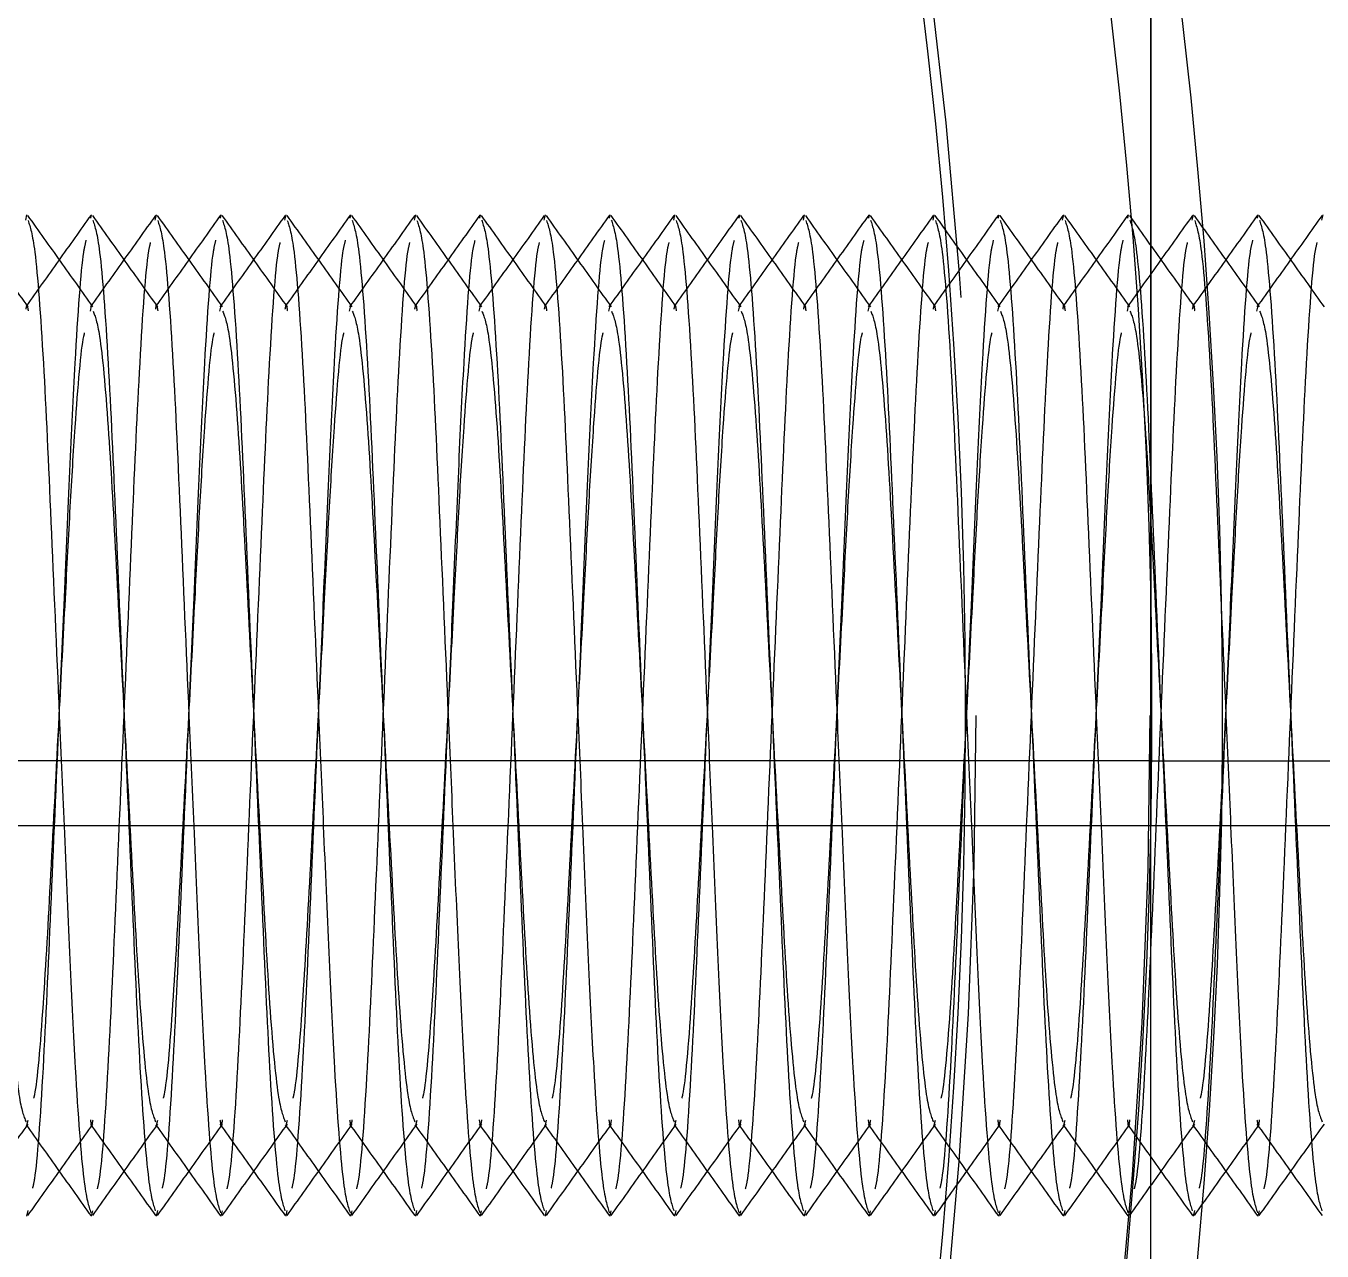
# Model space of a CAD drawing. Header units: metres. Extents: x 0 to 21025, y 0 to 14850.
# Drawn here: x 2158.36 to 2178.35, y 13176.42 to 13195.32 of the extents above; entities that cross this region are included whole.
import ezdxf

# ---------------------------------------------------------------- set-up
doc = ezdxf.new("R2010")
doc.units = ezdxf.units.M
doc.header["$LTSCALE"] = 25
doc.linetypes.add('DASHDOT', pattern=[25.4, 12.7, -6.35, 0, -6.35])
doc.linetypes.add('HIDDEN2', pattern=[4.7625, 3.175, -1.5875])
for name, color, linetype in [('SFU', 3, 'DASHDOT'), ('SL4', 4, 'Continuous'), ('ST1', 7, 'HIDDEN2')]:
    doc.layers.add(name, color=color, linetype=linetype)

msp = doc.modelspace()

# ---------------------------------------------------------------- linework, layer by layer
at = {"layer": 'SFU'}
for p, q in [((2175.712, 13167.984), (2175.712, 13489.484)), ((2175.712, 13246.684), (2175.712, 13183.984)), ((2175.712, 13183.984), (2156.257, 13183.984)), ((2175.712, 13183.984), (2175.712, 13182.984)), ((2175.712, 13182.984), (2175.712, 13183.984)), ((2175.712, 13183.984), (2195.166, 13183.984)), ((2157.212, 13182.984), (2175.712, 13182.984)), ((2175.712, 13182.984), (2194.212, 13182.984))]:
    msp.add_line(p, q, dxfattribs=at)
at = {"layer": 'SL4'}
for radius in [125, 123.91, 122.777, 119.686, 89.286]:
    msp.add_circle((2083.564, 13184.681), radius, dxfattribs=at)
for radius, start, end in [(104.464, 171.10617, 157.38407), (98.5, 170.88256, 157.60769), (93.236, 168.80946, 159.68079), (92.147, 167.89305, 74.24512)]:
    msp.add_arc((2083.564, 13184.681), radius, start, end, dxfattribs=at)
at = {"layer": 'ST1'}
for p, q in [((2158.352, 13192.324), (2158.37, 13192.409)), ((2159.359, 13192.357), (2159.37, 13192.409)), ((2160.352, 13192.324), (2160.37, 13192.409)), ((2161.359, 13192.357), (2161.37, 13192.409)), ((2162.352, 13192.324), (2162.37, 13192.409)), ((2163.359, 13192.357), (2163.37, 13192.409)), ((2164.352, 13192.324), (2164.37, 13192.409)), ((2165.359, 13192.357), (2165.37, 13192.409)), ((2166.352, 13192.324), (2166.37, 13192.409)), ((2167.359, 13192.357), (2167.37, 13192.409)), ((2168.352, 13192.324), (2168.37, 13192.409)), ((2169.359, 13192.357), (2169.37, 13192.409)), ((2170.352, 13192.324), (2170.37, 13192.409)), ((2171.359, 13192.357), (2171.37, 13192.409)), ((2172.352, 13192.324), (2172.37, 13192.409)), ((2173.359, 13192.357), (2173.37, 13192.409)), ((2174.352, 13192.324), (2174.37, 13192.409)), ((2175.359, 13192.357), (2175.37, 13192.409)), ((2176.352, 13192.324), (2176.37, 13192.409)), ((2177.359, 13192.357), (2177.37, 13192.409)), ((2178.352, 13192.324), (2178.37, 13192.409)), ((2159.35, 13190.923), (2159.37, 13191.003)), ((2161.35, 13190.923), (2161.37, 13191.003)), ((2163.35, 13190.923), (2163.37, 13191.003)), ((2165.35, 13190.923), (2165.37, 13191.003)), ((2167.35, 13190.923), (2167.37, 13191.003)), ((2169.35, 13190.923), (2169.37, 13191.003)), ((2171.35, 13190.923), (2171.37, 13191.003)), ((2173.35, 13190.923), (2173.37, 13191.003)), ((2175.35, 13190.923), (2175.37, 13191.003)), ((2177.35, 13190.923), (2177.37, 13191.003)), ((2158.37, 13178.36), (2158.39, 13178.438)), ((2160.37, 13178.36), (2160.39, 13178.438)), ((2162.37, 13178.36), (2162.39, 13178.438)), ((2164.37, 13178.36), (2164.39, 13178.438)), ((2166.37, 13178.36), (2166.39, 13178.438)), ((2168.37, 13178.36), (2168.39, 13178.438)), ((2170.37, 13178.36), (2170.39, 13178.438)), ((2172.37, 13178.36), (2172.39, 13178.438)), ((2174.37, 13178.36), (2174.39, 13178.438)), ((2176.37, 13178.36), (2176.39, 13178.438)), ((2158.37, 13176.954), (2158.389, 13177.042)), ((2160.37, 13176.954), (2160.389, 13177.042)), ((2162.37, 13176.954), (2162.389, 13177.042)), ((2164.37, 13176.954), (2164.389, 13177.042)), ((2166.37, 13176.954), (2166.389, 13177.042)), ((2168.37, 13176.954), (2168.389, 13177.042)), ((2170.37, 13176.954), (2170.389, 13177.042)), ((2172.37, 13176.954), (2172.389, 13177.042)), ((2174.37, 13176.954), (2174.389, 13177.042)), ((2176.37, 13176.954), (2176.389, 13177.042)), ((2159.37, 13176.954), (2159.387, 13177.035)), ((2161.37, 13176.954), (2161.387, 13177.035)), ((2163.37, 13176.954), (2163.387, 13177.035)), ((2165.37, 13176.954), (2165.387, 13177.035)), ((2167.37, 13176.954), (2167.387, 13177.035)), ((2169.37, 13176.954), (2169.387, 13177.035)), ((2171.37, 13176.954), (2171.387, 13177.035)), ((2173.37, 13176.954), (2173.387, 13177.035)), ((2175.37, 13176.954), (2175.387, 13177.035)), ((2177.37, 13176.954), (2177.387, 13177.035))]:
    msp.add_line(p, q, dxfattribs=at)
for radius in [114.333, 92.131, 89.448]:
    msp.add_circle((2083.564, 13184.681), radius, dxfattribs=at)
for points, knots in [([(2158.39, 13190.989), (2158.222, 13191.223), (2157.888, 13191.693), (2157.553, 13192.163), (2157.386, 13192.397)], [0, 0, 0, 0, 0.499937, 1, 1, 1, 1]), ([(2159.36, 13192.404), (2159.193, 13192.169), (2158.859, 13191.7), (2158.525, 13191.231), (2158.357, 13190.997)], [0, 0, 0, 0, 0.500035, 1, 1, 1, 1]), ([(2159.39, 13190.988), (2159.223, 13191.223), (2158.889, 13191.692), (2158.554, 13192.161), (2158.387, 13192.395)], [0, 0, 0, 0, 0.49997, 1, 1, 1, 1]), ([(2158.389, 13192.32), (2158.423, 13192.218), (2158.498, 13191.992), (2158.627, 13190.27), (2158.74, 13187.721), (2158.853, 13185.083), (2158.954, 13182.757), (2159.033, 13180.862), (2159.127, 13178.922), (2159.246, 13177.34), (2159.323, 13177.113), (2159.359, 13177.006)], [0, 0, 0, 0, 0.108328, 0.239496, 0.365485, 0.495517, 0.57381, 0.663359, 0.752437, 0.883605, 1, 1, 1, 1]), ([(2160.354, 13192.397), (2160.187, 13192.162), (2159.852, 13191.692), (2159.518, 13191.223), (2159.35, 13190.988)], [0, 0, 0, 0, 0.50006, 1, 1, 1, 1]), ([(2160.39, 13190.989), (2160.222, 13191.223), (2159.888, 13191.693), (2159.553, 13192.163), (2159.386, 13192.397)], [0, 0, 0, 0, 0.4999369, 1, 1, 1, 1]), ([(2159.387, 13192.327), (2159.422, 13192.224), (2159.497, 13191.997), (2159.627, 13190.271), (2159.74, 13187.719), (2159.87, 13184.681), (2160.001, 13181.643), (2160.113, 13179.092), (2160.243, 13177.367), (2160.318, 13177.141), (2160.352, 13177.038)], [0, 0, 0, 0, 0.110571, 0.242596, 0.369408, 0.50029, 0.631172, 0.757984, 0.890008, 1, 1, 1, 1]), ([(2161.36, 13192.404), (2161.193, 13192.169), (2160.859, 13191.7), (2160.525, 13191.231), (2160.357, 13190.997)], [0, 0, 0, 0, 0.5000352, 1, 1, 1, 1]), ([(2161.39, 13190.988), (2161.223, 13191.223), (2160.889, 13191.692), (2160.554, 13192.161), (2160.387, 13192.395)], [0, 0, 0, 0, 0.49997, 1, 1, 1, 1]), ([(2160.389, 13192.32), (2160.423, 13192.218), (2160.498, 13191.992), (2160.627, 13190.27), (2160.74, 13187.721), (2160.853, 13185.083), (2160.954, 13182.757), (2161.033, 13180.862), (2161.127, 13178.922), (2161.246, 13177.34), (2161.323, 13177.113), (2161.359, 13177.006)], [0, 0, 0, 0, 0.108328, 0.239496, 0.365485, 0.495517, 0.57381, 0.663359, 0.752437, 0.883605, 1, 1, 1, 1]), ([(2162.354, 13192.397), (2162.187, 13192.162), (2161.852, 13191.692), (2161.518, 13191.223), (2161.35, 13190.988)], [0, 0, 0, 0, 0.5000596, 1, 1, 1, 1]), ([(2162.39, 13190.989), (2162.222, 13191.223), (2161.888, 13191.693), (2161.553, 13192.163), (2161.386, 13192.397)], [0, 0, 0, 0, 0.499937, 1, 1, 1, 1]), ([(2161.387, 13192.327), (2161.422, 13192.224), (2161.497, 13191.997), (2161.627, 13190.271), (2161.74, 13187.719), (2161.87, 13184.681), (2162.001, 13181.643), (2162.113, 13179.092), (2162.243, 13177.367), (2162.318, 13177.141), (2162.352, 13177.038)], [0, 0, 0, 0, 0.110571, 0.242596, 0.369408, 0.50029, 0.631172, 0.757984, 0.890008, 1, 1, 1, 1]), ([(2163.36, 13192.404), (2163.193, 13192.169), (2162.859, 13191.7), (2162.525, 13191.231), (2162.357, 13190.997)], [0, 0, 0, 0, 0.5000352, 1, 1, 1, 1]), ([(2163.39, 13190.988), (2163.223, 13191.223), (2162.889, 13191.692), (2162.554, 13192.161), (2162.387, 13192.395)], [0, 0, 0, 0, 0.49997, 1, 1, 1, 1]), ([(2162.389, 13192.32), (2162.423, 13192.218), (2162.498, 13191.992), (2162.627, 13190.27), (2162.74, 13187.721), (2162.853, 13185.083), (2162.954, 13182.757), (2163.033, 13180.862), (2163.127, 13178.922), (2163.246, 13177.34), (2163.323, 13177.113), (2163.359, 13177.006)], [0, 0, 0, 0, 0.1083278, 0.2394956, 0.3654849, 0.4955173, 0.5738097, 0.663359, 0.7524373, 0.8836052, 1, 1, 1, 1]), ([(2164.354, 13192.397), (2164.187, 13192.162), (2163.852, 13191.692), (2163.518, 13191.223), (2163.35, 13190.988)], [0, 0, 0, 0, 0.5000596, 1, 1, 1, 1]), ([(2164.39, 13190.989), (2164.222, 13191.223), (2163.888, 13191.693), (2163.553, 13192.163), (2163.386, 13192.397)], [0, 0, 0, 0, 0.499937, 1, 1, 1, 1]), ([(2163.387, 13192.327), (2163.422, 13192.224), (2163.497, 13191.997), (2163.627, 13190.271), (2163.74, 13187.719), (2163.87, 13184.681), (2164.001, 13181.643), (2164.113, 13179.092), (2164.243, 13177.367), (2164.318, 13177.141), (2164.352, 13177.038)], [0, 0, 0, 0, 0.110571, 0.242596, 0.369408, 0.50029, 0.631172, 0.757984, 0.890008, 1, 1, 1, 1]), ([(2165.36, 13192.404), (2165.193, 13192.169), (2164.859, 13191.7), (2164.525, 13191.231), (2164.357, 13190.997)], [0, 0, 0, 0, 0.500035, 1, 1, 1, 1]), ([(2165.39, 13190.988), (2165.223, 13191.223), (2164.889, 13191.692), (2164.554, 13192.161), (2164.387, 13192.395)], [0, 0, 0, 0, 0.49997, 1, 1, 1, 1]), ([(2164.389, 13192.32), (2164.423, 13192.218), (2164.498, 13191.992), (2164.627, 13190.27), (2164.74, 13187.721), (2164.853, 13185.083), (2164.954, 13182.757), (2165.033, 13180.862), (2165.127, 13178.922), (2165.246, 13177.34), (2165.323, 13177.113), (2165.359, 13177.006)], [0, 0, 0, 0, 0.108328, 0.239496, 0.365485, 0.495517, 0.57381, 0.663359, 0.752437, 0.883605, 1, 1, 1, 1]), ([(2166.354, 13192.397), (2166.187, 13192.162), (2165.852, 13191.692), (2165.518, 13191.223), (2165.35, 13190.988)], [0, 0, 0, 0, 0.50006, 1, 1, 1, 1]), ([(2166.39, 13190.989), (2166.222, 13191.223), (2165.888, 13191.693), (2165.553, 13192.163), (2165.386, 13192.397)], [0, 0, 0, 0, 0.499937, 1, 1, 1, 1]), ([(2165.387, 13192.327), (2165.422, 13192.224), (2165.497, 13191.997), (2165.627, 13190.271), (2165.74, 13187.719), (2165.87, 13184.681), (2166.001, 13181.643), (2166.113, 13179.092), (2166.243, 13177.367), (2166.318, 13177.141), (2166.352, 13177.038)], [0, 0, 0, 0, 0.110571, 0.242596, 0.369408, 0.50029, 0.631172, 0.757984, 0.890008, 1, 1, 1, 1]), ([(2167.36, 13192.404), (2167.193, 13192.169), (2166.859, 13191.7), (2166.525, 13191.231), (2166.357, 13190.997)], [0, 0, 0, 0, 0.500035, 1, 1, 1, 1]), ([(2167.39, 13190.988), (2167.223, 13191.223), (2166.889, 13191.692), (2166.554, 13192.161), (2166.387, 13192.395)], [0, 0, 0, 0, 0.49997, 1, 1, 1, 1]), ([(2166.389, 13192.32), (2166.423, 13192.218), (2166.498, 13191.992), (2166.627, 13190.27), (2166.74, 13187.721), (2166.853, 13185.083), (2166.954, 13182.757), (2167.033, 13180.862), (2167.127, 13178.922), (2167.246, 13177.34), (2167.323, 13177.113), (2167.359, 13177.006)], [0, 0, 0, 0, 0.108328, 0.239496, 0.365485, 0.495517, 0.57381, 0.663359, 0.752437, 0.883605, 1, 1, 1, 1]), ([(2168.354, 13192.397), (2168.187, 13192.162), (2167.852, 13191.692), (2167.518, 13191.223), (2167.35, 13190.988)], [0, 0, 0, 0, 0.50006, 1, 1, 1, 1]), ([(2168.39, 13190.989), (2168.222, 13191.223), (2167.888, 13191.693), (2167.553, 13192.163), (2167.386, 13192.397)], [0, 0, 0, 0, 0.499937, 1, 1, 1, 1]), ([(2167.387, 13192.327), (2167.422, 13192.224), (2167.497, 13191.997), (2167.627, 13190.271), (2167.74, 13187.719), (2167.87, 13184.681), (2168.001, 13181.643), (2168.113, 13179.092), (2168.243, 13177.367), (2168.318, 13177.141), (2168.352, 13177.038)], [0, 0, 0, 0, 0.110571, 0.242596, 0.369408, 0.50029, 0.631172, 0.757984, 0.890008, 1, 1, 1, 1]), ([(2169.36, 13192.404), (2169.193, 13192.169), (2168.859, 13191.7), (2168.525, 13191.231), (2168.357, 13190.997)], [0, 0, 0, 0, 0.5000352, 1, 1, 1, 1]), ([(2169.39, 13190.988), (2169.223, 13191.223), (2168.889, 13191.692), (2168.554, 13192.161), (2168.387, 13192.395)], [0, 0, 0, 0, 0.49997, 1, 1, 1, 1]), ([(2168.389, 13192.32), (2168.423, 13192.218), (2168.498, 13191.992), (2168.627, 13190.27), (2168.74, 13187.721), (2168.853, 13185.083), (2168.954, 13182.757), (2169.033, 13180.862), (2169.127, 13178.922), (2169.246, 13177.34), (2169.323, 13177.113), (2169.359, 13177.006)], [0, 0, 0, 0, 0.108328, 0.239496, 0.365485, 0.495517, 0.57381, 0.663359, 0.752437, 0.883605, 1, 1, 1, 1]), ([(2170.354, 13192.397), (2170.187, 13192.162), (2169.852, 13191.692), (2169.518, 13191.223), (2169.35, 13190.988)], [0, 0, 0, 0, 0.50006, 1, 1, 1, 1]), ([(2170.39, 13190.989), (2170.222, 13191.223), (2169.888, 13191.693), (2169.553, 13192.163), (2169.386, 13192.397)], [0, 0, 0, 0, 0.499937, 1, 1, 1, 1]), ([(2169.387, 13192.327), (2169.422, 13192.224), (2169.497, 13191.997), (2169.627, 13190.271), (2169.74, 13187.719), (2169.87, 13184.681), (2170.001, 13181.643), (2170.113, 13179.092), (2170.243, 13177.367), (2170.318, 13177.141), (2170.352, 13177.038)], [0, 0, 0, 0, 0.110571, 0.242596, 0.369408, 0.50029, 0.631172, 0.757984, 0.890008, 1, 1, 1, 1]), ([(2171.36, 13192.404), (2171.193, 13192.169), (2170.859, 13191.7), (2170.525, 13191.231), (2170.357, 13190.997)], [0, 0, 0, 0, 0.5000352, 1, 1, 1, 1]), ([(2171.39, 13190.988), (2171.223, 13191.223), (2170.889, 13191.692), (2170.554, 13192.161), (2170.387, 13192.395)], [0, 0, 0, 0, 0.49997, 1, 1, 1, 1]), ([(2170.389, 13192.32), (2170.423, 13192.218), (2170.498, 13191.992), (2170.627, 13190.27), (2170.74, 13187.721), (2170.853, 13185.083), (2170.954, 13182.757), (2171.033, 13180.862), (2171.127, 13178.922), (2171.246, 13177.34), (2171.323, 13177.113), (2171.359, 13177.006)], [0, 0, 0, 0, 0.108328, 0.239496, 0.365485, 0.495517, 0.57381, 0.663359, 0.752437, 0.883605, 1, 1, 1, 1]), ([(2172.354, 13192.397), (2172.187, 13192.162), (2171.852, 13191.692), (2171.518, 13191.223), (2171.35, 13190.988)], [0, 0, 0, 0, 0.50006, 1, 1, 1, 1]), ([(2172.39, 13190.989), (2172.222, 13191.223), (2171.888, 13191.693), (2171.553, 13192.163), (2171.386, 13192.397)], [0, 0, 0, 0, 0.4999369, 1, 1, 1, 1]), ([(2171.387, 13192.327), (2171.422, 13192.224), (2171.497, 13191.997), (2171.627, 13190.271), (2171.74, 13187.719), (2171.87, 13184.681), (2172.001, 13181.643), (2172.113, 13179.092), (2172.243, 13177.367), (2172.318, 13177.141), (2172.352, 13177.038)], [0, 0, 0, 0, 0.110571, 0.242596, 0.369408, 0.50029, 0.631172, 0.757984, 0.890008, 1, 1, 1, 1]), ([(2173.36, 13192.404), (2173.193, 13192.169), (2172.859, 13191.7), (2172.525, 13191.231), (2172.357, 13190.997)], [0, 0, 0, 0, 0.5000352, 1, 1, 1, 1]), ([(2173.39, 13190.988), (2173.223, 13191.223), (2172.889, 13191.692), (2172.554, 13192.161), (2172.387, 13192.395)], [0, 0, 0, 0, 0.49997, 1, 1, 1, 1]), ([(2172.389, 13192.32), (2172.423, 13192.218), (2172.498, 13191.992), (2172.627, 13190.27), (2172.74, 13187.721), (2172.853, 13185.083), (2172.954, 13182.757), (2173.033, 13180.862), (2173.127, 13178.922), (2173.246, 13177.34), (2173.323, 13177.113), (2173.359, 13177.006)], [0, 0, 0, 0, 0.1083278, 0.2394956, 0.3654849, 0.4955173, 0.5738097, 0.663359, 0.7524373, 0.8836052, 1, 1, 1, 1]), ([(2174.354, 13192.397), (2174.187, 13192.162), (2173.852, 13191.692), (2173.518, 13191.223), (2173.35, 13190.988)], [0, 0, 0, 0, 0.50006, 1, 1, 1, 1]), ([(2174.39, 13190.989), (2174.222, 13191.223), (2173.888, 13191.693), (2173.553, 13192.163), (2173.386, 13192.397)], [0, 0, 0, 0, 0.499937, 1, 1, 1, 1]), ([(2173.387, 13192.327), (2173.422, 13192.224), (2173.497, 13191.997), (2173.627, 13190.271), (2173.74, 13187.719), (2173.87, 13184.681), (2174.001, 13181.643), (2174.113, 13179.092), (2174.243, 13177.367), (2174.318, 13177.141), (2174.352, 13177.038)], [0, 0, 0, 0, 0.110571, 0.242596, 0.369408, 0.50029, 0.631172, 0.757984, 0.890008, 1, 1, 1, 1]), ([(2175.36, 13192.404), (2175.193, 13192.169), (2174.859, 13191.7), (2174.525, 13191.231), (2174.357, 13190.997)], [0, 0, 0, 0, 0.5000352, 1, 1, 1, 1]), ([(2175.39, 13190.988), (2175.223, 13191.223), (2174.889, 13191.692), (2174.554, 13192.161), (2174.387, 13192.395)], [0, 0, 0, 0, 0.49997, 1, 1, 1, 1]), ([(2174.389, 13192.32), (2174.423, 13192.218), (2174.498, 13191.992), (2174.627, 13190.27), (2174.74, 13187.721), (2174.853, 13185.083), (2174.954, 13182.757), (2175.033, 13180.862), (2175.127, 13178.922), (2175.246, 13177.34), (2175.323, 13177.113), (2175.359, 13177.006)], [0, 0, 0, 0, 0.108328, 0.239496, 0.365485, 0.495517, 0.57381, 0.663359, 0.752437, 0.883605, 1, 1, 1, 1]), ([(2176.354, 13192.397), (2176.187, 13192.162), (2175.852, 13191.692), (2175.518, 13191.223), (2175.35, 13190.988)], [0, 0, 0, 0, 0.50006, 1, 1, 1, 1]), ([(2176.39, 13190.989), (2176.222, 13191.223), (2175.888, 13191.693), (2175.553, 13192.163), (2175.386, 13192.397)], [0, 0, 0, 0, 0.499937, 1, 1, 1, 1]), ([(2175.387, 13192.327), (2175.422, 13192.224), (2175.497, 13191.997), (2175.627, 13190.271), (2175.74, 13187.719), (2175.87, 13184.681), (2176.001, 13181.643), (2176.113, 13179.092), (2176.243, 13177.367), (2176.318, 13177.141), (2176.352, 13177.038)], [0, 0, 0, 0, 0.110571, 0.242596, 0.369408, 0.50029, 0.631172, 0.757984, 0.890008, 1, 1, 1, 1]), ([(2177.36, 13192.404), (2177.193, 13192.169), (2176.859, 13191.7), (2176.525, 13191.231), (2176.357, 13190.997)], [0, 0, 0, 0, 0.500035, 1, 1, 1, 1]), ([(2177.39, 13190.988), (2177.223, 13191.223), (2176.889, 13191.692), (2176.554, 13192.161), (2176.387, 13192.395)], [0, 0, 0, 0, 0.49997, 1, 1, 1, 1]), ([(2176.389, 13192.32), (2176.423, 13192.218), (2176.498, 13191.992), (2176.627, 13190.27), (2176.74, 13187.721), (2176.853, 13185.083), (2176.954, 13182.757), (2177.033, 13180.862), (2177.127, 13178.922), (2177.246, 13177.34), (2177.323, 13177.113), (2177.359, 13177.006)], [0, 0, 0, 0, 0.108328, 0.239496, 0.365485, 0.495517, 0.57381, 0.663359, 0.752437, 0.883605, 1, 1, 1, 1]), ([(2178.354, 13192.397), (2178.187, 13192.162), (2177.852, 13191.692), (2177.518, 13191.223), (2177.35, 13190.988)], [0, 0, 0, 0, 0.50006, 1, 1, 1, 1]), ([(2178.39, 13190.989), (2178.222, 13191.223), (2177.888, 13191.693), (2177.553, 13192.163), (2177.386, 13192.397)], [0, 0, 0, 0, 0.499937, 1, 1, 1, 1]), ([(2177.387, 13192.327), (2177.422, 13192.224), (2177.497, 13191.997), (2177.627, 13190.271), (2177.74, 13187.719), (2177.87, 13184.681), (2178.001, 13181.643), (2178.113, 13179.092), (2178.243, 13177.367), (2178.318, 13177.141), (2178.352, 13177.038)], [0, 0, 0, 0, 0.110571, 0.242596, 0.369408, 0.50029, 0.631172, 0.757984, 0.890008, 1, 1, 1, 1]), ([(2158.461, 13177.385), (2158.471, 13177.426), (2158.523, 13177.631), (2158.627, 13179.128), (2158.74, 13181.631), (2158.853, 13184.282), (2158.954, 13186.604), (2159.033, 13188.506), (2159.126, 13190.417), (2159.22, 13191.759), (2159.274, 13191.965), (2159.287, 13192.014)], [0, 0, 0, 0, 0.038658, 0.193158, 0.341558, 0.49472, 0.586939, 0.692417, 0.79734, 0.95184, 1, 1, 1, 1]), ([(2159.46, 13177.378), (2159.47, 13177.42), (2159.523, 13177.626), (2159.627, 13179.127), (2159.74, 13181.634), (2159.87, 13184.681), (2160.001, 13187.728), (2160.113, 13190.235), (2160.218, 13191.735), (2160.27, 13191.94), (2160.28, 13191.982)], [0, 0, 0, 0, 0.040767, 0.196457, 0.346, 0.500342, 0.654684, 0.804227, 0.959916, 1, 1, 1, 1]), ([(2160.461, 13177.385), (2160.471, 13177.426), (2160.523, 13177.631), (2160.627, 13179.128), (2160.74, 13181.631), (2160.853, 13184.282), (2160.954, 13186.604), (2161.033, 13188.506), (2161.126, 13190.417), (2161.22, 13191.759), (2161.274, 13191.965), (2161.287, 13192.014)], [0, 0, 0, 0, 0.038658, 0.193158, 0.341558, 0.49472, 0.586939, 0.692417, 0.79734, 0.95184, 1, 1, 1, 1]), ([(2161.46, 13177.378), (2161.47, 13177.42), (2161.523, 13177.626), (2161.627, 13179.127), (2161.74, 13181.634), (2161.87, 13184.681), (2162.001, 13187.728), (2162.113, 13190.235), (2162.218, 13191.735), (2162.27, 13191.94), (2162.28, 13191.982)], [0, 0, 0, 0, 0.040767, 0.196457, 0.346, 0.500342, 0.654684, 0.804227, 0.959916, 1, 1, 1, 1]), ([(2162.461, 13177.385), (2162.471, 13177.426), (2162.523, 13177.631), (2162.627, 13179.128), (2162.74, 13181.631), (2162.853, 13184.282), (2162.954, 13186.604), (2163.033, 13188.506), (2163.126, 13190.417), (2163.22, 13191.759), (2163.274, 13191.965), (2163.287, 13192.014)], [0, 0, 0, 0, 0.0386582, 0.1931578, 0.3415577, 0.4947199, 0.5869387, 0.6924168, 0.7973402, 0.9518398, 1, 1, 1, 1]), ([(2163.46, 13177.378), (2163.47, 13177.42), (2163.523, 13177.626), (2163.627, 13179.127), (2163.74, 13181.634), (2163.87, 13184.681), (2164.001, 13187.728), (2164.113, 13190.235), (2164.218, 13191.735), (2164.27, 13191.94), (2164.28, 13191.982)], [0, 0, 0, 0, 0.040767, 0.196457, 0.346, 0.500342, 0.654684, 0.804227, 0.959916, 1, 1, 1, 1]), ([(2164.461, 13177.385), (2164.471, 13177.426), (2164.523, 13177.631), (2164.627, 13179.128), (2164.74, 13181.631), (2164.853, 13184.282), (2164.954, 13186.604), (2165.033, 13188.506), (2165.126, 13190.417), (2165.22, 13191.759), (2165.274, 13191.965), (2165.287, 13192.014)], [0, 0, 0, 0, 0.038658, 0.193158, 0.341558, 0.49472, 0.586939, 0.692417, 0.79734, 0.95184, 1, 1, 1, 1]), ([(2165.46, 13177.378), (2165.47, 13177.42), (2165.523, 13177.626), (2165.627, 13179.127), (2165.74, 13181.634), (2165.87, 13184.681), (2166.001, 13187.728), (2166.113, 13190.235), (2166.218, 13191.735), (2166.27, 13191.94), (2166.28, 13191.982)], [0, 0, 0, 0, 0.040767, 0.196457, 0.346, 0.500342, 0.654684, 0.804227, 0.959916, 1, 1, 1, 1]), ([(2166.461, 13177.385), (2166.471, 13177.426), (2166.523, 13177.631), (2166.627, 13179.128), (2166.74, 13181.631), (2166.853, 13184.282), (2166.954, 13186.604), (2167.033, 13188.506), (2167.126, 13190.417), (2167.22, 13191.759), (2167.274, 13191.965), (2167.287, 13192.014)], [0, 0, 0, 0, 0.038658, 0.193158, 0.341558, 0.49472, 0.586939, 0.692417, 0.79734, 0.95184, 1, 1, 1, 1]), ([(2167.46, 13177.378), (2167.47, 13177.42), (2167.523, 13177.626), (2167.627, 13179.127), (2167.74, 13181.634), (2167.87, 13184.681), (2168.001, 13187.728), (2168.113, 13190.235), (2168.218, 13191.735), (2168.27, 13191.94), (2168.28, 13191.982)], [0, 0, 0, 0, 0.040767, 0.196457, 0.346, 0.500342, 0.654684, 0.804227, 0.959916, 1, 1, 1, 1]), ([(2168.461, 13177.385), (2168.471, 13177.426), (2168.523, 13177.631), (2168.627, 13179.128), (2168.74, 13181.631), (2168.853, 13184.282), (2168.954, 13186.604), (2169.033, 13188.506), (2169.126, 13190.417), (2169.22, 13191.759), (2169.274, 13191.965), (2169.287, 13192.014)], [0, 0, 0, 0, 0.038658, 0.193158, 0.341558, 0.49472, 0.586939, 0.692417, 0.79734, 0.95184, 1, 1, 1, 1]), ([(2169.46, 13177.378), (2169.47, 13177.42), (2169.523, 13177.626), (2169.627, 13179.127), (2169.74, 13181.634), (2169.87, 13184.681), (2170.001, 13187.728), (2170.113, 13190.235), (2170.218, 13191.735), (2170.27, 13191.94), (2170.28, 13191.982)], [0, 0, 0, 0, 0.040767, 0.196457, 0.346, 0.500342, 0.654684, 0.804227, 0.959916, 1, 1, 1, 1]), ([(2170.461, 13177.385), (2170.471, 13177.426), (2170.523, 13177.631), (2170.627, 13179.128), (2170.74, 13181.631), (2170.853, 13184.282), (2170.954, 13186.604), (2171.033, 13188.506), (2171.126, 13190.417), (2171.22, 13191.759), (2171.274, 13191.965), (2171.287, 13192.014)], [0, 0, 0, 0, 0.038658, 0.193158, 0.341558, 0.49472, 0.586939, 0.692417, 0.79734, 0.95184, 1, 1, 1, 1]), ([(2171.46, 13177.378), (2171.47, 13177.42), (2171.523, 13177.626), (2171.627, 13179.127), (2171.74, 13181.634), (2171.87, 13184.681), (2172.001, 13187.728), (2172.113, 13190.235), (2172.218, 13191.735), (2172.27, 13191.94), (2172.28, 13191.982)], [0, 0, 0, 0, 0.040767, 0.196457, 0.346, 0.500342, 0.654684, 0.804227, 0.959916, 1, 1, 1, 1]), ([(2172.461, 13177.385), (2172.471, 13177.426), (2172.523, 13177.631), (2172.627, 13179.128), (2172.74, 13181.631), (2172.853, 13184.282), (2172.954, 13186.604), (2173.033, 13188.506), (2173.126, 13190.417), (2173.22, 13191.759), (2173.274, 13191.965), (2173.287, 13192.014)], [0, 0, 0, 0, 0.038658, 0.193158, 0.341558, 0.49472, 0.586939, 0.692417, 0.79734, 0.95184, 1, 1, 1, 1]), ([(2173.46, 13177.378), (2173.47, 13177.42), (2173.523, 13177.626), (2173.627, 13179.127), (2173.74, 13181.634), (2173.87, 13184.681), (2174.001, 13187.728), (2174.113, 13190.235), (2174.218, 13191.735), (2174.27, 13191.94), (2174.28, 13191.982)], [0, 0, 0, 0, 0.040767, 0.196457, 0.346, 0.500342, 0.654684, 0.804227, 0.959916, 1, 1, 1, 1]), ([(2174.461, 13177.385), (2174.471, 13177.426), (2174.523, 13177.631), (2174.627, 13179.128), (2174.74, 13181.631), (2174.853, 13184.282), (2174.954, 13186.604), (2175.033, 13188.506), (2175.126, 13190.417), (2175.22, 13191.759), (2175.274, 13191.965), (2175.287, 13192.014)], [0, 0, 0, 0, 0.038658, 0.193158, 0.341558, 0.49472, 0.586939, 0.692417, 0.79734, 0.95184, 1, 1, 1, 1]), ([(2175.46, 13177.378), (2175.47, 13177.42), (2175.523, 13177.626), (2175.627, 13179.127), (2175.74, 13181.634), (2175.87, 13184.681), (2176.001, 13187.728), (2176.113, 13190.235), (2176.218, 13191.735), (2176.27, 13191.94), (2176.28, 13191.982)], [0, 0, 0, 0, 0.040767, 0.196457, 0.346, 0.500342, 0.654684, 0.804227, 0.959916, 1, 1, 1, 1]), ([(2176.461, 13177.385), (2176.471, 13177.426), (2176.523, 13177.631), (2176.627, 13179.128), (2176.74, 13181.631), (2176.853, 13184.282), (2176.954, 13186.604), (2177.033, 13188.506), (2177.126, 13190.417), (2177.22, 13191.759), (2177.274, 13191.965), (2177.287, 13192.014)], [0, 0, 0, 0, 0.038658, 0.193158, 0.341558, 0.49472, 0.586939, 0.692417, 0.79734, 0.95184, 1, 1, 1, 1]), ([(2177.46, 13177.378), (2177.47, 13177.42), (2177.523, 13177.626), (2177.627, 13179.127), (2177.74, 13181.634), (2177.87, 13184.681), (2178.001, 13187.728), (2178.113, 13190.235), (2178.218, 13191.735), (2178.27, 13191.94), (2178.28, 13191.982)], [0, 0, 0, 0, 0.0407674, 0.196457, 0.3459999, 0.5003418, 0.6546838, 0.8042266, 0.9599163, 1, 1, 1, 1]), ([(2157.391, 13190.923), (2157.424, 13190.841), (2157.498, 13190.656), (2157.627, 13189.253), (2157.74, 13187.167), (2157.87, 13184.681), (2158.001, 13182.196), (2158.113, 13180.107), (2158.245, 13178.683), (2158.322, 13178.497), (2158.357, 13178.41)], [0, 0, 0, 0, 0.106972, 0.238781, 0.365377, 0.496042, 0.626708, 0.753304, 0.885113, 1, 1, 1, 1]), ([(2158.357, 13190.953), (2158.362, 13190.976), (2158.373, 13191.035), (2158.384, 13190.966), (2158.39, 13190.924)], [0, 0, 0, 0, 0.390533, 1, 1, 1, 1]), ([(2159.391, 13190.923), (2159.424, 13190.841), (2159.498, 13190.656), (2159.627, 13189.253), (2159.74, 13187.167), (2159.87, 13184.681), (2160.001, 13182.196), (2160.113, 13180.107), (2160.245, 13178.683), (2160.322, 13178.497), (2160.357, 13178.41)], [0, 0, 0, 0, 0.1069717, 0.2387806, 0.3653767, 0.4960425, 0.6267083, 0.7533044, 0.8851133, 1, 1, 1, 1]), ([(2160.357, 13190.953), (2160.362, 13190.976), (2160.373, 13191.035), (2160.384, 13190.966), (2160.39, 13190.924)], [0, 0, 0, 0, 0.390533, 1, 1, 1, 1]), ([(2161.391, 13190.923), (2161.424, 13190.841), (2161.498, 13190.656), (2161.627, 13189.253), (2161.74, 13187.167), (2161.87, 13184.681), (2162.001, 13182.196), (2162.113, 13180.107), (2162.245, 13178.683), (2162.322, 13178.497), (2162.357, 13178.41)], [0, 0, 0, 0, 0.106972, 0.238781, 0.365377, 0.496042, 0.626708, 0.753304, 0.885113, 1, 1, 1, 1]), ([(2162.357, 13190.953), (2162.362, 13190.976), (2162.373, 13191.035), (2162.384, 13190.966), (2162.39, 13190.924)], [0, 0, 0, 0, 0.390533, 1, 1, 1, 1]), ([(2163.391, 13190.923), (2163.424, 13190.841), (2163.498, 13190.656), (2163.627, 13189.253), (2163.74, 13187.167), (2163.87, 13184.681), (2164.001, 13182.196), (2164.113, 13180.107), (2164.245, 13178.683), (2164.322, 13178.497), (2164.357, 13178.41)], [0, 0, 0, 0, 0.106972, 0.238781, 0.365377, 0.496042, 0.626708, 0.753304, 0.885113, 1, 1, 1, 1]), ([(2164.357, 13190.953), (2164.362, 13190.976), (2164.373, 13191.035), (2164.384, 13190.966), (2164.39, 13190.924)], [0, 0, 0, 0, 0.390533, 1, 1, 1, 1]), ([(2165.391, 13190.923), (2165.424, 13190.841), (2165.498, 13190.656), (2165.627, 13189.253), (2165.74, 13187.167), (2165.87, 13184.681), (2166.001, 13182.196), (2166.113, 13180.107), (2166.245, 13178.683), (2166.322, 13178.497), (2166.357, 13178.41)], [0, 0, 0, 0, 0.106972, 0.238781, 0.365377, 0.496042, 0.626708, 0.753304, 0.885113, 1, 1, 1, 1]), ([(2166.357, 13190.953), (2166.362, 13190.976), (2166.373, 13191.035), (2166.384, 13190.966), (2166.39, 13190.924)], [0, 0, 0, 0, 0.390533, 1, 1, 1, 1]), ([(2167.391, 13190.923), (2167.424, 13190.841), (2167.498, 13190.656), (2167.627, 13189.253), (2167.74, 13187.167), (2167.87, 13184.681), (2168.001, 13182.196), (2168.113, 13180.107), (2168.245, 13178.683), (2168.322, 13178.497), (2168.357, 13178.41)], [0, 0, 0, 0, 0.106972, 0.238781, 0.365377, 0.496042, 0.626708, 0.753304, 0.885113, 1, 1, 1, 1]), ([(2168.357, 13190.953), (2168.362, 13190.976), (2168.373, 13191.035), (2168.384, 13190.966), (2168.39, 13190.924)], [0, 0, 0, 0, 0.390533, 1, 1, 1, 1]), ([(2169.391, 13190.923), (2169.424, 13190.841), (2169.498, 13190.656), (2169.627, 13189.253), (2169.74, 13187.167), (2169.87, 13184.681), (2170.001, 13182.196), (2170.113, 13180.107), (2170.245, 13178.683), (2170.322, 13178.497), (2170.357, 13178.41)], [0, 0, 0, 0, 0.106972, 0.238781, 0.365377, 0.496042, 0.626708, 0.753304, 0.885113, 1, 1, 1, 1]), ([(2170.357, 13190.953), (2170.362, 13190.976), (2170.373, 13191.035), (2170.384, 13190.966), (2170.39, 13190.924)], [0, 0, 0, 0, 0.390533, 1, 1, 1, 1]), ([(2171.391, 13190.923), (2171.424, 13190.841), (2171.498, 13190.656), (2171.627, 13189.253), (2171.74, 13187.167), (2171.87, 13184.681), (2172.001, 13182.196), (2172.113, 13180.107), (2172.245, 13178.683), (2172.322, 13178.497), (2172.357, 13178.41)], [0, 0, 0, 0, 0.106972, 0.238781, 0.365377, 0.496042, 0.626708, 0.753304, 0.885113, 1, 1, 1, 1]), ([(2172.357, 13190.953), (2172.362, 13190.976), (2172.373, 13191.035), (2172.384, 13190.966), (2172.39, 13190.924)], [0, 0, 0, 0, 0.390533, 1, 1, 1, 1]), ([(2173.391, 13190.923), (2173.424, 13190.841), (2173.498, 13190.656), (2173.627, 13189.253), (2173.74, 13187.167), (2173.87, 13184.681), (2174.001, 13182.196), (2174.113, 13180.107), (2174.245, 13178.683), (2174.322, 13178.497), (2174.357, 13178.41)], [0, 0, 0, 0, 0.106972, 0.238781, 0.365377, 0.496042, 0.626708, 0.753304, 0.885113, 1, 1, 1, 1]), ([(2174.357, 13190.953), (2174.362, 13190.976), (2174.373, 13191.035), (2174.384, 13190.966), (2174.39, 13190.924)], [0, 0, 0, 0, 0.3905327, 1, 1, 1, 1]), ([(2175.391, 13190.923), (2175.424, 13190.841), (2175.498, 13190.656), (2175.627, 13189.253), (2175.74, 13187.167), (2175.87, 13184.681), (2176.001, 13182.196), (2176.113, 13180.107), (2176.245, 13178.683), (2176.322, 13178.497), (2176.357, 13178.41)], [0, 0, 0, 0, 0.106972, 0.238781, 0.365377, 0.496042, 0.626708, 0.753304, 0.885113, 1, 1, 1, 1]), ([(2176.357, 13190.953), (2176.362, 13190.976), (2176.373, 13191.035), (2176.384, 13190.966), (2176.39, 13190.924)], [0, 0, 0, 0, 0.390533, 1, 1, 1, 1]), ([(2177.391, 13190.923), (2177.424, 13190.841), (2177.498, 13190.656), (2177.627, 13189.253), (2177.74, 13187.167), (2177.87, 13184.681), (2178.001, 13182.196), (2178.113, 13180.107), (2178.245, 13178.683), (2178.322, 13178.497), (2178.357, 13178.41)], [0, 0, 0, 0, 0.106972, 0.238781, 0.365377, 0.496042, 0.626708, 0.753304, 0.885113, 1, 1, 1, 1]), ([(2158.478, 13178.777), (2158.483, 13178.794), (2158.529, 13178.959), (2158.628, 13180.15), (2158.74, 13182.183), (2158.858, 13184.462), (2158.962, 13186.412), (2159.04, 13187.942), (2159.129, 13189.394), (2159.211, 13190.403), (2159.258, 13190.567), (2159.262, 13190.584)], [0, 0, 0, 0, 0.019148, 0.181961, 0.338335, 0.499736, 0.617516, 0.717853, 0.818619, 0.981432, 1, 1, 1, 1]), ([(2160.478, 13178.777), (2160.483, 13178.794), (2160.529, 13178.959), (2160.628, 13180.15), (2160.74, 13182.183), (2160.858, 13184.462), (2160.962, 13186.412), (2161.04, 13187.942), (2161.129, 13189.394), (2161.211, 13190.403), (2161.258, 13190.567), (2161.262, 13190.584)], [0, 0, 0, 0, 0.019148, 0.181961, 0.338335, 0.499736, 0.617516, 0.717853, 0.818619, 0.981432, 1, 1, 1, 1]), ([(2162.478, 13178.777), (2162.483, 13178.794), (2162.529, 13178.959), (2162.628, 13180.15), (2162.74, 13182.183), (2162.858, 13184.462), (2162.962, 13186.412), (2163.04, 13187.942), (2163.129, 13189.394), (2163.211, 13190.403), (2163.258, 13190.567), (2163.262, 13190.584)], [0, 0, 0, 0, 0.019148, 0.181961, 0.338335, 0.499736, 0.617516, 0.717853, 0.818619, 0.981432, 1, 1, 1, 1]), ([(2164.478, 13178.777), (2164.483, 13178.794), (2164.529, 13178.959), (2164.628, 13180.15), (2164.74, 13182.183), (2164.858, 13184.462), (2164.962, 13186.412), (2165.04, 13187.942), (2165.129, 13189.394), (2165.211, 13190.403), (2165.258, 13190.567), (2165.262, 13190.584)], [0, 0, 0, 0, 0.0191483, 0.1819613, 0.3383353, 0.4997364, 0.6175161, 0.7178528, 0.8186194, 0.9814324, 1, 1, 1, 1]), ([(2166.478, 13178.777), (2166.483, 13178.794), (2166.529, 13178.959), (2166.628, 13180.15), (2166.74, 13182.183), (2166.858, 13184.462), (2166.962, 13186.412), (2167.04, 13187.942), (2167.129, 13189.394), (2167.211, 13190.403), (2167.258, 13190.567), (2167.262, 13190.584)], [0, 0, 0, 0, 0.019148, 0.181961, 0.338335, 0.499736, 0.617516, 0.717853, 0.818619, 0.981432, 1, 1, 1, 1]), ([(2168.478, 13178.777), (2168.483, 13178.794), (2168.529, 13178.959), (2168.628, 13180.15), (2168.74, 13182.183), (2168.858, 13184.462), (2168.962, 13186.412), (2169.04, 13187.942), (2169.129, 13189.394), (2169.211, 13190.403), (2169.258, 13190.567), (2169.262, 13190.584)], [0, 0, 0, 0, 0.019148, 0.181961, 0.338335, 0.499736, 0.617516, 0.717853, 0.818619, 0.981432, 1, 1, 1, 1]), ([(2170.478, 13178.777), (2170.483, 13178.794), (2170.529, 13178.959), (2170.628, 13180.15), (2170.74, 13182.183), (2170.858, 13184.462), (2170.962, 13186.412), (2171.04, 13187.942), (2171.129, 13189.394), (2171.211, 13190.403), (2171.258, 13190.567), (2171.262, 13190.584)], [0, 0, 0, 0, 0.019148, 0.181961, 0.338335, 0.499736, 0.617516, 0.717853, 0.818619, 0.981432, 1, 1, 1, 1]), ([(2172.478, 13178.777), (2172.483, 13178.794), (2172.529, 13178.959), (2172.628, 13180.15), (2172.74, 13182.183), (2172.858, 13184.462), (2172.962, 13186.412), (2173.04, 13187.942), (2173.129, 13189.394), (2173.211, 13190.403), (2173.258, 13190.567), (2173.262, 13190.584)], [0, 0, 0, 0, 0.0191483, 0.1819613, 0.3383353, 0.4997364, 0.6175161, 0.7178528, 0.8186194, 0.9814324, 1, 1, 1, 1]), ([(2174.478, 13178.777), (2174.483, 13178.794), (2174.529, 13178.959), (2174.628, 13180.15), (2174.74, 13182.183), (2174.858, 13184.462), (2174.962, 13186.412), (2175.04, 13187.942), (2175.129, 13189.394), (2175.211, 13190.403), (2175.258, 13190.567), (2175.262, 13190.584)], [0, 0, 0, 0, 0.019148, 0.181961, 0.338335, 0.499736, 0.617516, 0.717853, 0.818619, 0.981432, 1, 1, 1, 1]), ([(2176.478, 13178.777), (2176.483, 13178.794), (2176.529, 13178.959), (2176.628, 13180.15), (2176.74, 13182.183), (2176.858, 13184.462), (2176.962, 13186.412), (2177.04, 13187.942), (2177.129, 13189.394), (2177.211, 13190.403), (2177.258, 13190.567), (2177.262, 13190.584)], [0, 0, 0, 0, 0.019148, 0.181961, 0.338335, 0.499736, 0.617516, 0.717853, 0.818619, 0.981432, 1, 1, 1, 1]), ([(2157.386, 13176.965), (2157.553, 13177.2), (2157.888, 13177.669), (2158.222, 13178.139), (2158.39, 13178.374)], [0, 0, 0, 0, 0.500063, 1, 1, 1, 1]), ([(2158.357, 13178.366), (2158.525, 13178.131), (2158.859, 13177.662), (2159.193, 13177.193), (2159.36, 13176.958)], [0, 0, 0, 0, 0.4999648, 1, 1, 1, 1]), ([(2158.387, 13176.967), (2158.554, 13177.202), (2158.889, 13177.671), (2159.223, 13178.14), (2159.39, 13178.374)], [0, 0, 0, 0, 0.50003, 1, 1, 1, 1]), ([(2159.35, 13178.44), (2159.357, 13178.4), (2159.37, 13178.32), (2159.384, 13178.4), (2159.391, 13178.439)], [0, 0, 0, 0, 0.50176, 1, 1, 1, 1]), ([(2159.35, 13178.374), (2159.518, 13178.14), (2159.852, 13177.67), (2160.187, 13177.201), (2160.354, 13176.966)], [0, 0, 0, 0, 0.4999404, 1, 1, 1, 1]), ([(2159.386, 13176.965), (2159.553, 13177.2), (2159.888, 13177.669), (2160.222, 13178.139), (2160.39, 13178.374)], [0, 0, 0, 0, 0.500063, 1, 1, 1, 1]), ([(2160.357, 13178.366), (2160.525, 13178.131), (2160.859, 13177.662), (2161.193, 13177.193), (2161.36, 13176.958)], [0, 0, 0, 0, 0.499965, 1, 1, 1, 1]), ([(2160.387, 13176.967), (2160.554, 13177.202), (2160.889, 13177.671), (2161.223, 13178.14), (2161.39, 13178.374)], [0, 0, 0, 0, 0.50003, 1, 1, 1, 1]), ([(2161.35, 13178.44), (2161.357, 13178.4), (2161.37, 13178.32), (2161.384, 13178.4), (2161.391, 13178.439)], [0, 0, 0, 0, 0.50176, 1, 1, 1, 1]), ([(2161.35, 13178.374), (2161.518, 13178.14), (2161.852, 13177.67), (2162.187, 13177.201), (2162.354, 13176.966)], [0, 0, 0, 0, 0.49994, 1, 1, 1, 1]), ([(2161.386, 13176.965), (2161.553, 13177.2), (2161.888, 13177.669), (2162.222, 13178.139), (2162.39, 13178.374)], [0, 0, 0, 0, 0.500063, 1, 1, 1, 1]), ([(2162.357, 13178.366), (2162.525, 13178.131), (2162.859, 13177.662), (2163.193, 13177.193), (2163.36, 13176.958)], [0, 0, 0, 0, 0.499965, 1, 1, 1, 1]), ([(2162.387, 13176.967), (2162.554, 13177.202), (2162.889, 13177.671), (2163.223, 13178.14), (2163.39, 13178.374)], [0, 0, 0, 0, 0.50003, 1, 1, 1, 1]), ([(2163.35, 13178.44), (2163.357, 13178.4), (2163.37, 13178.32), (2163.384, 13178.4), (2163.391, 13178.439)], [0, 0, 0, 0, 0.50176, 1, 1, 1, 1]), ([(2163.35, 13178.374), (2163.518, 13178.14), (2163.852, 13177.67), (2164.187, 13177.201), (2164.354, 13176.966)], [0, 0, 0, 0, 0.49994, 1, 1, 1, 1]), ([(2163.386, 13176.965), (2163.553, 13177.2), (2163.888, 13177.669), (2164.222, 13178.139), (2164.39, 13178.374)], [0, 0, 0, 0, 0.500063, 1, 1, 1, 1]), ([(2164.357, 13178.366), (2164.525, 13178.131), (2164.859, 13177.662), (2165.193, 13177.193), (2165.36, 13176.958)], [0, 0, 0, 0, 0.499965, 1, 1, 1, 1]), ([(2164.387, 13176.967), (2164.554, 13177.202), (2164.889, 13177.671), (2165.223, 13178.14), (2165.39, 13178.374)], [0, 0, 0, 0, 0.50003, 1, 1, 1, 1]), ([(2165.35, 13178.44), (2165.357, 13178.4), (2165.37, 13178.32), (2165.384, 13178.4), (2165.391, 13178.439)], [0, 0, 0, 0, 0.50176, 1, 1, 1, 1]), ([(2165.35, 13178.374), (2165.518, 13178.14), (2165.852, 13177.67), (2166.187, 13177.201), (2166.354, 13176.966)], [0, 0, 0, 0, 0.49994, 1, 1, 1, 1]), ([(2165.386, 13176.965), (2165.553, 13177.2), (2165.888, 13177.669), (2166.222, 13178.139), (2166.39, 13178.374)], [0, 0, 0, 0, 0.5000631, 1, 1, 1, 1]), ([(2166.357, 13178.366), (2166.525, 13178.131), (2166.859, 13177.662), (2167.193, 13177.193), (2167.36, 13176.958)], [0, 0, 0, 0, 0.499965, 1, 1, 1, 1]), ([(2166.387, 13176.967), (2166.554, 13177.202), (2166.889, 13177.671), (2167.223, 13178.14), (2167.39, 13178.374)], [0, 0, 0, 0, 0.50003, 1, 1, 1, 1]), ([(2167.35, 13178.44), (2167.357, 13178.4), (2167.37, 13178.32), (2167.384, 13178.4), (2167.391, 13178.439)], [0, 0, 0, 0, 0.50176, 1, 1, 1, 1]), ([(2167.35, 13178.374), (2167.518, 13178.14), (2167.852, 13177.67), (2168.187, 13177.201), (2168.354, 13176.966)], [0, 0, 0, 0, 0.49994, 1, 1, 1, 1]), ([(2167.386, 13176.965), (2167.553, 13177.2), (2167.888, 13177.669), (2168.222, 13178.139), (2168.39, 13178.374)], [0, 0, 0, 0, 0.500063, 1, 1, 1, 1]), ([(2168.357, 13178.366), (2168.525, 13178.131), (2168.859, 13177.662), (2169.193, 13177.193), (2169.36, 13176.958)], [0, 0, 0, 0, 0.499965, 1, 1, 1, 1]), ([(2168.387, 13176.967), (2168.554, 13177.202), (2168.889, 13177.671), (2169.223, 13178.14), (2169.39, 13178.374)], [0, 0, 0, 0, 0.50003, 1, 1, 1, 1]), ([(2169.35, 13178.44), (2169.357, 13178.4), (2169.37, 13178.32), (2169.384, 13178.4), (2169.391, 13178.439)], [0, 0, 0, 0, 0.50176, 1, 1, 1, 1]), ([(2169.35, 13178.374), (2169.518, 13178.14), (2169.852, 13177.67), (2170.187, 13177.201), (2170.354, 13176.966)], [0, 0, 0, 0, 0.49994, 1, 1, 1, 1]), ([(2169.386, 13176.965), (2169.553, 13177.2), (2169.888, 13177.669), (2170.222, 13178.139), (2170.39, 13178.374)], [0, 0, 0, 0, 0.500063, 1, 1, 1, 1]), ([(2170.357, 13178.366), (2170.525, 13178.131), (2170.859, 13177.662), (2171.193, 13177.193), (2171.36, 13176.958)], [0, 0, 0, 0, 0.499965, 1, 1, 1, 1]), ([(2170.387, 13176.967), (2170.554, 13177.202), (2170.889, 13177.671), (2171.223, 13178.14), (2171.39, 13178.374)], [0, 0, 0, 0, 0.50003, 1, 1, 1, 1]), ([(2171.35, 13178.44), (2171.357, 13178.4), (2171.37, 13178.32), (2171.384, 13178.4), (2171.391, 13178.439)], [0, 0, 0, 0, 0.50176, 1, 1, 1, 1]), ([(2171.35, 13178.374), (2171.518, 13178.14), (2171.852, 13177.67), (2172.187, 13177.201), (2172.354, 13176.966)], [0, 0, 0, 0, 0.49994, 1, 1, 1, 1]), ([(2171.386, 13176.965), (2171.553, 13177.2), (2171.888, 13177.669), (2172.222, 13178.139), (2172.39, 13178.374)], [0, 0, 0, 0, 0.500063, 1, 1, 1, 1]), ([(2172.357, 13178.366), (2172.525, 13178.131), (2172.859, 13177.662), (2173.193, 13177.193), (2173.36, 13176.958)], [0, 0, 0, 0, 0.499965, 1, 1, 1, 1]), ([(2172.387, 13176.967), (2172.554, 13177.202), (2172.889, 13177.671), (2173.223, 13178.14), (2173.39, 13178.374)], [0, 0, 0, 0, 0.50003, 1, 1, 1, 1]), ([(2173.35, 13178.44), (2173.357, 13178.4), (2173.37, 13178.32), (2173.384, 13178.4), (2173.391, 13178.439)], [0, 0, 0, 0, 0.50176, 1, 1, 1, 1]), ([(2173.35, 13178.374), (2173.518, 13178.14), (2173.852, 13177.67), (2174.187, 13177.201), (2174.354, 13176.966)], [0, 0, 0, 0, 0.49994, 1, 1, 1, 1]), ([(2173.386, 13176.965), (2173.553, 13177.2), (2173.888, 13177.669), (2174.222, 13178.139), (2174.39, 13178.374)], [0, 0, 0, 0, 0.500063, 1, 1, 1, 1]), ([(2174.357, 13178.366), (2174.525, 13178.131), (2174.859, 13177.662), (2175.193, 13177.193), (2175.36, 13176.958)], [0, 0, 0, 0, 0.499965, 1, 1, 1, 1]), ([(2174.387, 13176.967), (2174.554, 13177.202), (2174.889, 13177.671), (2175.223, 13178.14), (2175.39, 13178.374)], [0, 0, 0, 0, 0.50003, 1, 1, 1, 1]), ([(2175.35, 13178.44), (2175.357, 13178.4), (2175.37, 13178.32), (2175.384, 13178.4), (2175.391, 13178.439)], [0, 0, 0, 0, 0.50176, 1, 1, 1, 1]), ([(2175.35, 13178.374), (2175.518, 13178.14), (2175.852, 13177.67), (2176.187, 13177.201), (2176.354, 13176.966)], [0, 0, 0, 0, 0.49994, 1, 1, 1, 1]), ([(2175.386, 13176.965), (2175.553, 13177.2), (2175.888, 13177.669), (2176.222, 13178.139), (2176.39, 13178.374)], [0, 0, 0, 0, 0.500063, 1, 1, 1, 1]), ([(2176.357, 13178.366), (2176.525, 13178.131), (2176.859, 13177.662), (2177.193, 13177.193), (2177.36, 13176.958)], [0, 0, 0, 0, 0.499965, 1, 1, 1, 1]), ([(2176.387, 13176.967), (2176.554, 13177.202), (2176.889, 13177.671), (2177.223, 13178.14), (2177.39, 13178.374)], [0, 0, 0, 0, 0.50003, 1, 1, 1, 1]), ([(2177.35, 13178.44), (2177.357, 13178.4), (2177.37, 13178.32), (2177.384, 13178.4), (2177.391, 13178.439)], [0, 0, 0, 0, 0.50176, 1, 1, 1, 1]), ([(2177.35, 13178.374), (2177.518, 13178.14), (2177.852, 13177.67), (2178.187, 13177.201), (2178.354, 13176.966)], [0, 0, 0, 0, 0.49994, 1, 1, 1, 1]), ([(2177.386, 13176.965), (2177.553, 13177.2), (2177.888, 13177.669), (2178.222, 13178.139), (2178.39, 13178.374)], [0, 0, 0, 0, 0.500063, 1, 1, 1, 1])]:
    msp.add_open_spline(points, degree=3, knots=knots, dxfattribs=at)

doc.saveas('drawing.dxf')
